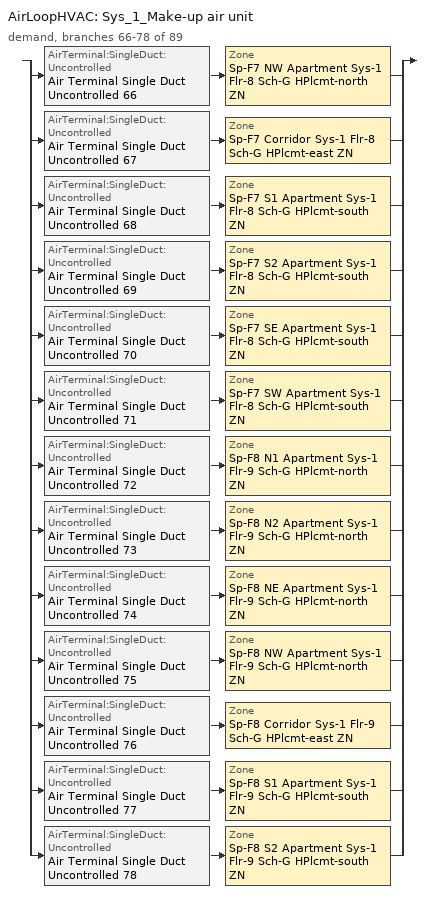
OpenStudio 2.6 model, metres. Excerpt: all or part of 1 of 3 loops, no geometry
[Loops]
AirLoopHVAC 'Sys_1_Make-up air unit'
 demand, branches 66-78 of 89: split
  | AirTerminal:SingleDuct:Uncontrolled 'Air Terminal Single Duct Uncontrolled 66' > Zone 'Sp-F7 NW Apartment Sys-1 Flr-8 Sch-G HPlcmt-north ZN'
  | AirTerminal:SingleDuct:Uncontrolled 'Air Terminal Single Duct Uncontrolled 67' > Zone 'Sp-F7 Corridor Sys-1 Flr-8 Sch-G HPlcmt-east ZN'
  | AirTerminal:SingleDuct:Uncontrolled 'Air Terminal Single Duct Uncontrolled 68' > Zone 'Sp-F7 S1 Apartment Sys-1 Flr-8 Sch-G HPlcmt-south ZN'
  | AirTerminal:SingleDuct:Uncontrolled 'Air Terminal Single Duct Uncontrolled 69' > Zone 'Sp-F7 S2 Apartment Sys-1 Flr-8 Sch-G HPlcmt-south ZN'
  | AirTerminal:SingleDuct:Uncontrolled 'Air Terminal Single Duct Uncontrolled 70' > Zone 'Sp-F7 SE Apartment Sys-1 Flr-8 Sch-G HPlcmt-south ZN'
  | AirTerminal:SingleDuct:Uncontrolled 'Air Terminal Single Duct Uncontrolled 71' > Zone 'Sp-F7 SW Apartment Sys-1 Flr-8 Sch-G HPlcmt-south ZN'
  | AirTerminal:SingleDuct:Uncontrolled 'Air Terminal Single Duct Uncontrolled 72' > Zone 'Sp-F8 N1 Apartment Sys-1 Flr-9 Sch-G HPlcmt-north ZN'
  | AirTerminal:SingleDuct:Uncontrolled 'Air Terminal Single Duct Uncontrolled 73' > Zone 'Sp-F8 N2 Apartment Sys-1 Flr-9 Sch-G HPlcmt-north ZN'
  | AirTerminal:SingleDuct:Uncontrolled 'Air Terminal Single Duct Uncontrolled 74' > Zone 'Sp-F8 NE Apartment Sys-1 Flr-9 Sch-G HPlcmt-north ZN'
  | AirTerminal:SingleDuct:Uncontrolled 'Air Terminal Single Duct Uncontrolled 75' > Zone 'Sp-F8 NW Apartment Sys-1 Flr-9 Sch-G HPlcmt-north ZN'
  | AirTerminal:SingleDuct:Uncontrolled 'Air Terminal Single Duct Uncontrolled 76' > Zone 'Sp-F8 Corridor Sys-1 Flr-9 Sch-G HPlcmt-east ZN'
  | AirTerminal:SingleDuct:Uncontrolled 'Air Terminal Single Duct Uncontrolled 77' > Zone 'Sp-F8 S1 Apartment Sys-1 Flr-9 Sch-G HPlcmt-south ZN'
  | AirTerminal:SingleDuct:Uncontrolled 'Air Terminal Single Duct Uncontrolled 78' > Zone 'Sp-F8 S2 Apartment Sys-1 Flr-9 Sch-G HPlcmt-south ZN'
[Sizing:Zone] Zone Cooling Design Supply Air Temperature Input Method=SupplyAirTemperature; Zone Cooling Design Supply Air Temperature {C}=13; Zone Cooling Design Supply Air Temperature Difference {deltaC}=11.11; Zone Heating Design Supply Air Temperature Input Method=SupplyAirTemperature; Zone Heating Design Supply Air Temperature {C}=43; Zone Heating Design Supply Air Temperature Difference {deltaC}=11.11; Zone Cooling Design Supply Air Humidity Ratio {kg-H2O/kg-air}=0.0085; Zone Heating Design Supply Air Humidity Ratio {kg-H2O/kg-air}=0.008; Zone Heating Sizing Factor=1.3; Zone Cooling Sizing Factor=1.1; Cooling Design Air Flow Method=DesignDay; Heating Design Air Flow Method=DesignDay; Account for Dedicated Outdoor Air System=No; Dedicated Outdoor Air System Control Strategy=NeutralSupplyAir; Dedicated Outdoor Air Low Setpoint Temperature for Design {C}=autosize; Dedicated Outdoor Air High Setpoint Temperature for Design {C}=autosize
Sp-F7 NW Apartment Sys-1 Flr-8 Sch-G HPlcmt-north ZN; Sp-F7 Corridor Sys-1 Flr-8 Sch-G HPlcmt-east ZN; Sp-F7 S1 Apartment Sys-1 Flr-8 Sch-G HPlcmt-south ZN; Sp-F7 S2 Apartment Sys-1 Flr-8 Sch-G HPlcmt-south ZN; Sp-F7 SE Apartment Sys-1 Flr-8 Sch-G HPlcmt-south ZN; Sp-F7 SW Apartment Sys-1 Flr-8 Sch-G HPlcmt-south ZN; Sp-F8 N1 Apartment Sys-1 Flr-9 Sch-G HPlcmt-north ZN; Sp-F8 N2 Apartment Sys-1 Flr-9 Sch-G HPlcmt-north ZN; Sp-F8 NE Apartment Sys-1 Flr-9 Sch-G HPlcmt-north ZN; Sp-F8 NW Apartment Sys-1 Flr-9 Sch-G HPlcmt-north ZN; Sp-F8 Corridor Sys-1 Flr-9 Sch-G HPlcmt-east ZN; Sp-F8 S1 Apartment Sys-1 Flr-9 Sch-G HPlcmt-south ZN; Sp-F8 S2 Apartment Sys-1 Flr-9 Sch-G HPlcmt-south ZN
[Zone equipment]
Sp-F7 NW Apartment Sys-1 Flr-8 Sch-G HPlcmt-north ZN: Sp-F7 NW Apartment Sys-1 Flr-8 Sch-G HPlcmt-north ZN PTAC, Air Terminal Single Duct Uncontrolled 66, Sp-F7 NW Apartment Sys-1 Flr-8 Sch-G HPlcmt-north ZN Elec Baseboard
Sp-F7 Corridor Sys-1 Flr-8 Sch-G HPlcmt-east ZN: Sp-F7 Corridor Sys-1 Flr-8 Sch-G HPlcmt-east ZN PTAC, Air Terminal Single Duct Uncontrolled 67, Sp-F7 Corridor Sys-1 Flr-8 Sch-G HPlcmt-east ZN Elec Baseboard
Sp-F7 S1 Apartment Sys-1 Flr-8 Sch-G HPlcmt-south ZN: Sp-F7 S1 Apartment Sys-1 Flr-8 Sch-G HPlcmt-south ZN PTAC, Air Terminal Single Duct Uncontrolled 68, Sp-F7 S1 Apartment Sys-1 Flr-8 Sch-G HPlcmt-south ZN Elec Baseboard
Sp-F7 S2 Apartment Sys-1 Flr-8 Sch-G HPlcmt-south ZN: Sp-F7 S2 Apartment Sys-1 Flr-8 Sch-G HPlcmt-south ZN PTAC, Air Terminal Single Duct Uncontrolled 69, Sp-F7 S2 Apartment Sys-1 Flr-8 Sch-G HPlcmt-south ZN Elec Baseboard
Sp-F7 SE Apartment Sys-1 Flr-8 Sch-G HPlcmt-south ZN: Sp-F7 SE Apartment Sys-1 Flr-8 Sch-G HPlcmt-south ZN PTAC, Air Terminal Single Duct Uncontrolled 70, Sp-F7 SE Apartment Sys-1 Flr-8 Sch-G HPlcmt-south ZN Elec Baseboard
Sp-F7 SW Apartment Sys-1 Flr-8 Sch-G HPlcmt-south ZN: Sp-F7 SW Apartment Sys-1 Flr-8 Sch-G HPlcmt-south ZN PTAC, Air Terminal Single Duct Uncontrolled 71, Sp-F7 SW Apartment Sys-1 Flr-8 Sch-G HPlcmt-south ZN Elec Baseboard
Sp-F8 N1 Apartment Sys-1 Flr-9 Sch-G HPlcmt-north ZN: Sp-F8 N1 Apartment Sys-1 Flr-9 Sch-G HPlcmt-north ZN PTAC, Air Terminal Single Duct Uncontrolled 72, Sp-F8 N1 Apartment Sys-1 Flr-9 Sch-G HPlcmt-north ZN Elec Baseboard
Sp-F8 N2 Apartment Sys-1 Flr-9 Sch-G HPlcmt-north ZN: Sp-F8 N2 Apartment Sys-1 Flr-9 Sch-G HPlcmt-north ZN PTAC, Air Terminal Single Duct Uncontrolled 73, Sp-F8 N2 Apartment Sys-1 Flr-9 Sch-G HPlcmt-north ZN Elec Baseboard
Sp-F8 NE Apartment Sys-1 Flr-9 Sch-G HPlcmt-north ZN: Sp-F8 NE Apartment Sys-1 Flr-9 Sch-G HPlcmt-north ZN PTAC, Air Terminal Single Duct Uncontrolled 74, Sp-F8 NE Apartment Sys-1 Flr-9 Sch-G HPlcmt-north ZN Elec Baseboard
Sp-F8 NW Apartment Sys-1 Flr-9 Sch-G HPlcmt-north ZN: Sp-F8 NW Apartment Sys-1 Flr-9 Sch-G HPlcmt-north ZN PTAC, Air Terminal Single Duct Uncontrolled 75, Sp-F8 NW Apartment Sys-1 Flr-9 Sch-G HPlcmt-north ZN Elec Baseboard
Sp-F8 Corridor Sys-1 Flr-9 Sch-G HPlcmt-east ZN: Sp-F8 Corridor Sys-1 Flr-9 Sch-G HPlcmt-east ZN PTAC, Air Terminal Single Duct Uncontrolled 76, Sp-F8 Corridor Sys-1 Flr-9 Sch-G HPlcmt-east ZN Elec Baseboard
Sp-F8 S1 Apartment Sys-1 Flr-9 Sch-G HPlcmt-south ZN: Sp-F8 S1 Apartment Sys-1 Flr-9 Sch-G HPlcmt-south ZN PTAC, Air Terminal Single Duct Uncontrolled 77, Sp-F8 S1 Apartment Sys-1 Flr-9 Sch-G HPlcmt-south ZN Elec Baseboard
Sp-F8 S2 Apartment Sys-1 Flr-9 Sch-G HPlcmt-south ZN: Sp-F8 S2 Apartment Sys-1 Flr-9 Sch-G HPlcmt-south ZN PTAC, Air Terminal Single Duct Uncontrolled 78, Sp-F8 S2 Apartment Sys-1 Flr-9 Sch-G HPlcmt-south ZN Elec Baseboard
[Coil:Heating:Electric] Availability Schedule=ON_OFF_ALWAYS_OFF
Coil Heating Electric 67; Coil Heating Electric 68; Coil Heating Electric 69; Coil Heating Electric 70; Coil Heating Electric 71; Coil Heating Electric 72; Coil Heating Electric 73; Coil Heating Electric 74; Coil Heating Electric 75; Coil Heating Electric 76; Coil Heating Electric 77; Coil Heating Electric 78; Coil Heating Electric 79
[Coil:Cooling:DX:SingleSpeed] Availability Schedule=Always On Discrete; Rated Total Cooling Capacity {W}=autosize; Rated Sensible Heat Ratio=autosize; Rated Air Flow Rate {m3/s}=autosize; Rated Evaporator Fan Power Per Volume Flow Rate {W/(m3/s)}=773.3; Total Cooling Capacity Function of Temperature Curve=DXCOOL-NECB2011-REF-CAPFT; Total Cooling Capacity Function of Flow Fraction Curve=DXCOOL-NECB2011-REF-CAPFFLOW; Energy Input Ratio Function of Temperature Curve=DXCOOL-NECB2011-REF-COOLEIRFT; Energy Input Ratio Function of Flow Fraction Curve=DXCOOL-NECB2011-REF-COOLEIRFFLOW; Part Load Fraction Correlation Curve=DXCOOL-NECB2011-REF-COOLPLFFPLR; Condenser Type=AirCooled; Evaporative Condenser Effectiveness=0; Evaporative Condenser Air Flow Rate {m3/s}=Autosize; Evaporative Condenser Pump Rated Power Consumption {W}=Autosize; Crankcase Heater Capacity {W}=0; Maximum Outdoor Dry-Bulb Temperature for Crankcase Heater Operation {C}=0; Basin Heater Capacity {W/K}=0; Basin Heater Setpoint Temperature {C}=10
Name | Rated COP {W/W}
Coil Cooling DX Single Speed 67 11kBtu/hr 10.1EER | 3.43796
Coil Cooling DX Single Speed 68 6kBtu/hr 11.0EER | 3.72663
Coil Cooling DX Single Speed 69 9kBtu/hr 10.6EER | 3.59789
Coil Cooling DX Single Speed 70 9kBtu/hr 10.6EER | 3.59268
Coil Cooling DX Single Speed 71 12kBtu/hr 10.0EER | 3.39946
Coil Cooling DX Single Speed 72 13kBtu/hr 9.8EER | 3.33229
Coil Cooling DX Single Speed 73 7kBtu/hr 11.0EER | 3.72671
Coil Cooling DX Single Speed 74 6kBtu/hr 11.0EER | 3.72661
Coil Cooling DX Single Speed 75 10kBtu/hr 10.4EER | 3.52669
Coil Cooling DX Single Speed 76 11kBtu/hr 10.1EER | 3.43431
Coil Cooling DX Single Speed 77 7kBtu/hr 11.0EER | 3.72667
Coil Cooling DX Single Speed 78 9kBtu/hr 10.6EER | 3.59577
Coil Cooling DX Single Speed 79 9kBtu/hr 10.6EER | 3.59052
[Fan:ConstantVolume] Availability Schedule=Always On Discrete; Fan Efficiency=0.39975; Pressure Rise {Pa}=640; Maximum Flow Rate {m3/s}=AutoSize; Motor Efficiency=0.615
Fan Constant Volume 67; Fan Constant Volume 68; Fan Constant Volume 69; Fan Constant Volume 70; Fan Constant Volume 71; Fan Constant Volume 72; Fan Constant Volume 73; Fan Constant Volume 74; Fan Constant Volume 75; Fan Constant Volume 76; Fan Constant Volume 77; Fan Constant Volume 78; Fan Constant Volume 79
[ZoneHVAC:PackagedTerminalAirConditioner] Availability Schedule=Always On Discrete; Supply Air Flow Rate During Cooling Operation {m3/s}=Autosize; Supply Air Flow Rate During Heating Operation {m3/s}=Autosize; Supply Air Flow Rate When No Cooling or Heating is Needed {m3/s}=Autosize; Outdoor Air Flow Rate During Cooling Operation {m3/s}=1e-05; Outdoor Air Flow Rate During Heating Operation {m3/s}=1e-05; Outdoor Air Flow Rate When No Cooling or Heating is Needed {m3/s}=1e-05; Fan Placement=DrawThrough
Name | Supply Air Fan | Heating Coil | Cooling Coil
Sp-F7 NW Apartment Sys-1 Flr-8 Sch-G HPlcmt-north ZN PTAC | Fan Constant Volume 67 | Coil Heating Electric 67 | Coil Cooling DX Single Speed 67 11kBtu/hr 10.1EER
Sp-F7 Corridor Sys-1 Flr-8 Sch-G HPlcmt-east ZN PTAC | Fan Constant Volume 68 | Coil Heating Electric 68 | Coil Cooling DX Single Speed 68 6kBtu/hr 11.0EER
Sp-F7 S1 Apartment Sys-1 Flr-8 Sch-G HPlcmt-south ZN PTAC | Fan Constant Volume 69 | Coil Heating Electric 69 | Coil Cooling DX Single Speed 69 9kBtu/hr 10.6EER
Sp-F7 S2 Apartment Sys-1 Flr-8 Sch-G HPlcmt-south ZN PTAC | Fan Constant Volume 70 | Coil Heating Electric 70 | Coil Cooling DX Single Speed 70 9kBtu/hr 10.6EER
Sp-F7 SE Apartment Sys-1 Flr-8 Sch-G HPlcmt-south ZN PTAC | Fan Constant Volume 71 | Coil Heating Electric 71 | Coil Cooling DX Single Speed 71 12kBtu/hr 10.0EER
Sp-F7 SW Apartment Sys-1 Flr-8 Sch-G HPlcmt-south ZN PTAC | Fan Constant Volume 72 | Coil Heating Electric 72 | Coil Cooling DX Single Speed 72 13kBtu/hr 9.8EER
Sp-F8 N1 Apartment Sys-1 Flr-9 Sch-G HPlcmt-north ZN PTAC | Fan Constant Volume 73 | Coil Heating Electric 73 | Coil Cooling DX Single Speed 73 7kBtu/hr 11.0EER
Sp-F8 N2 Apartment Sys-1 Flr-9 Sch-G HPlcmt-north ZN PTAC | Fan Constant Volume 74 | Coil Heating Electric 74 | Coil Cooling DX Single Speed 74 6kBtu/hr 11.0EER
Sp-F8 NE Apartment Sys-1 Flr-9 Sch-G HPlcmt-north ZN PTAC | Fan Constant Volume 75 | Coil Heating Electric 75 | Coil Cooling DX Single Speed 75 10kBtu/hr 10.4EER
Sp-F8 NW Apartment Sys-1 Flr-9 Sch-G HPlcmt-north ZN PTAC | Fan Constant Volume 76 | Coil Heating Electric 76 | Coil Cooling DX Single Speed 76 11kBtu/hr 10.1EER
Sp-F8 Corridor Sys-1 Flr-9 Sch-G HPlcmt-east ZN PTAC | Fan Constant Volume 77 | Coil Heating Electric 77 | Coil Cooling DX Single Speed 77 7kBtu/hr 11.0EER
Sp-F8 S1 Apartment Sys-1 Flr-9 Sch-G HPlcmt-south ZN PTAC | Fan Constant Volume 78 | Coil Heating Electric 78 | Coil Cooling DX Single Speed 78 9kBtu/hr 10.6EER
Sp-F8 S2 Apartment Sys-1 Flr-9 Sch-G HPlcmt-south ZN PTAC | Fan Constant Volume 79 | Coil Heating Electric 79 | Coil Cooling DX Single Speed 79 9kBtu/hr 10.6EER
[ZoneHVAC:Baseboard:Convective:Electric] Availability Schedule=Always On Discrete; Efficiency=1
Name | Nominal Capacity {W}
Sp-F7 NW Apartment Sys-1 Flr-8 Sch-G HPlcmt-north ZN Elec Baseboard | 3438.31
Sp-F7 Corridor Sys-1 Flr-8 Sch-G HPlcmt-east ZN Elec Baseboard | 2215.52
Sp-F7 S1 Apartment Sys-1 Flr-8 Sch-G HPlcmt-south ZN Elec Baseboard | 2171.81
Sp-F7 S2 Apartment Sys-1 Flr-8 Sch-G HPlcmt-south ZN Elec Baseboard | 2170.85
Sp-F7 SE Apartment Sys-1 Flr-8 Sch-G HPlcmt-south ZN Elec Baseboard | 3380.86
Sp-F7 SW Apartment Sys-1 Flr-8 Sch-G HPlcmt-south ZN Elec Baseboard | 3403.31
Sp-F8 N1 Apartment Sys-1 Flr-9 Sch-G HPlcmt-north ZN Elec Baseboard | 2272.72
Sp-F8 N2 Apartment Sys-1 Flr-9 Sch-G HPlcmt-north ZN Elec Baseboard | 2271.78
Sp-F8 NE Apartment Sys-1 Flr-9 Sch-G HPlcmt-north ZN Elec Baseboard | 3483.28
Sp-F8 NW Apartment Sys-1 Flr-9 Sch-G HPlcmt-north ZN Elec Baseboard | 3506.11
Sp-F8 Corridor Sys-1 Flr-9 Sch-G HPlcmt-east ZN Elec Baseboard | 2275.72
Sp-F8 S1 Apartment Sys-1 Flr-9 Sch-G HPlcmt-south ZN Elec Baseboard | 2233.52
Sp-F8 S2 Apartment Sys-1 Flr-9 Sch-G HPlcmt-south ZN Elec Baseboard | 2232.58
[AirTerminal:SingleDuct:Uncontrolled] Availability Schedule=Always On Discrete; Maximum Air Flow Rate {m3/s}=AutoSize
Air Terminal Single Duct Uncontrolled 66; Air Terminal Single Duct Uncontrolled 67; Air Terminal Single Duct Uncontrolled 68; Air Terminal Single Duct Uncontrolled 69; Air Terminal Single Duct Uncontrolled 70; Air Terminal Single Duct Uncontrolled 71; Air Terminal Single Duct Uncontrolled 72; Air Terminal Single Duct Uncontrolled 73; Air Terminal Single Duct Uncontrolled 74; Air Terminal Single Duct Uncontrolled 75; Air Terminal Single Duct Uncontrolled 76; Air Terminal Single Duct Uncontrolled 77; Air Terminal Single Duct Uncontrolled 78
[Schedule:Ruleset]
ON_OFF_ALWAYS_OFF: Default Day Schedule=Schedule Day 3
[Schedule:Day]
Schedule Day 3; wkdON_OFF_ALWAYS_OFF 1; satON_OFF_ALWAYS_OFF 1; sunON_OFF_ALWAYS_OFF 1: 1, 0, 0, 2, 0, 0, 3, 0, 0, 4, 0, 0, 5, 0, 0, 6, 0, 0, 7, 0, 0, 8, 0, 0, 9, 0, 0, 10, 0, 0, 11, 0, 0, 12, 0, 0, 13, 0, 0, 14, 0, 0, 15, 0, 0, 16, 0, 0, 17, 0, 0, 18, 0, 0, 19, 0, 0, 20, 0, 0, 21, 0, 0, 22, 0, 0, 23, 0, 0, 24, 0, 0
[Schedule:Rule] Schedule Ruleset=ON_OFF_ALWAYS_OFF; Date Specification Type=DateRange; Start Month=1; Start Day=1; End Month=12; End Day=31
Name | Rule Order | Day Schedule | Apply Sunday | Apply Monday | Apply Tuesday | Apply Wednesday | Apply Thursday | Apply Friday | Apply Saturday
wkdON_OFF_ALWAYS_OFF rule | 2 | wkdON_OFF_ALWAYS_OFF 1 | No | Yes | Yes | Yes | Yes | Yes | No
satON_OFF_ALWAYS_OFFrule | 1 | satON_OFF_ALWAYS_OFF 1 | No | No | No | No | No | No | Yes
sunON_OFF_ALWAYS_OFFrule | 0 | sunON_OFF_ALWAYS_OFF 1 | Yes | No | No | No | No | No | No
[Schedule:Constant]
Always On Discrete: Value=1
[Curve:Biquadratic] Minimum Value of x=13; Maximum Value of x=24; Minimum Value of y=24; Maximum Value of y=46
Name | Coefficient1 Constant | Coefficient2 x | Coefficient3 x**2 | Coefficient4 y | Coefficient5 y**2 | Coefficient6 x*y
DXCOOL-NECB2011-REF-CAPFT | 0.867905 | 0.0142459 | 0.00055436 | -0.0075575 | 3.3e-05 | -0.0001918
DXCOOL-NECB2011-REF-COOLEIRFT | 0.116936 | 0.0284933 | -0.0004112 | 0.0214108 | 0.00016103 | -0.0006791
[Curve:Quadratic] Coefficient1 Constant=1; Coefficient2 x=0; Coefficient3 x**2=0; Minimum Value of x=0; Maximum Value of x=1
DXCOOL-NECB2011-REF-CAPFFLOW; DXCOOL-NECB2011-REF-COOLEIRFFLOW
[Curve:Cubic]
DXCOOL-NECB2011-REF-COOLPLFFPLR: Coefficient1 Constant=0.0277; Coefficient2 x=4.9151; Coefficient3 x**2=-8.184; Coefficient4 x**3=4.2702; Minimum Value of x=0.7; Maximum Value of x=1
